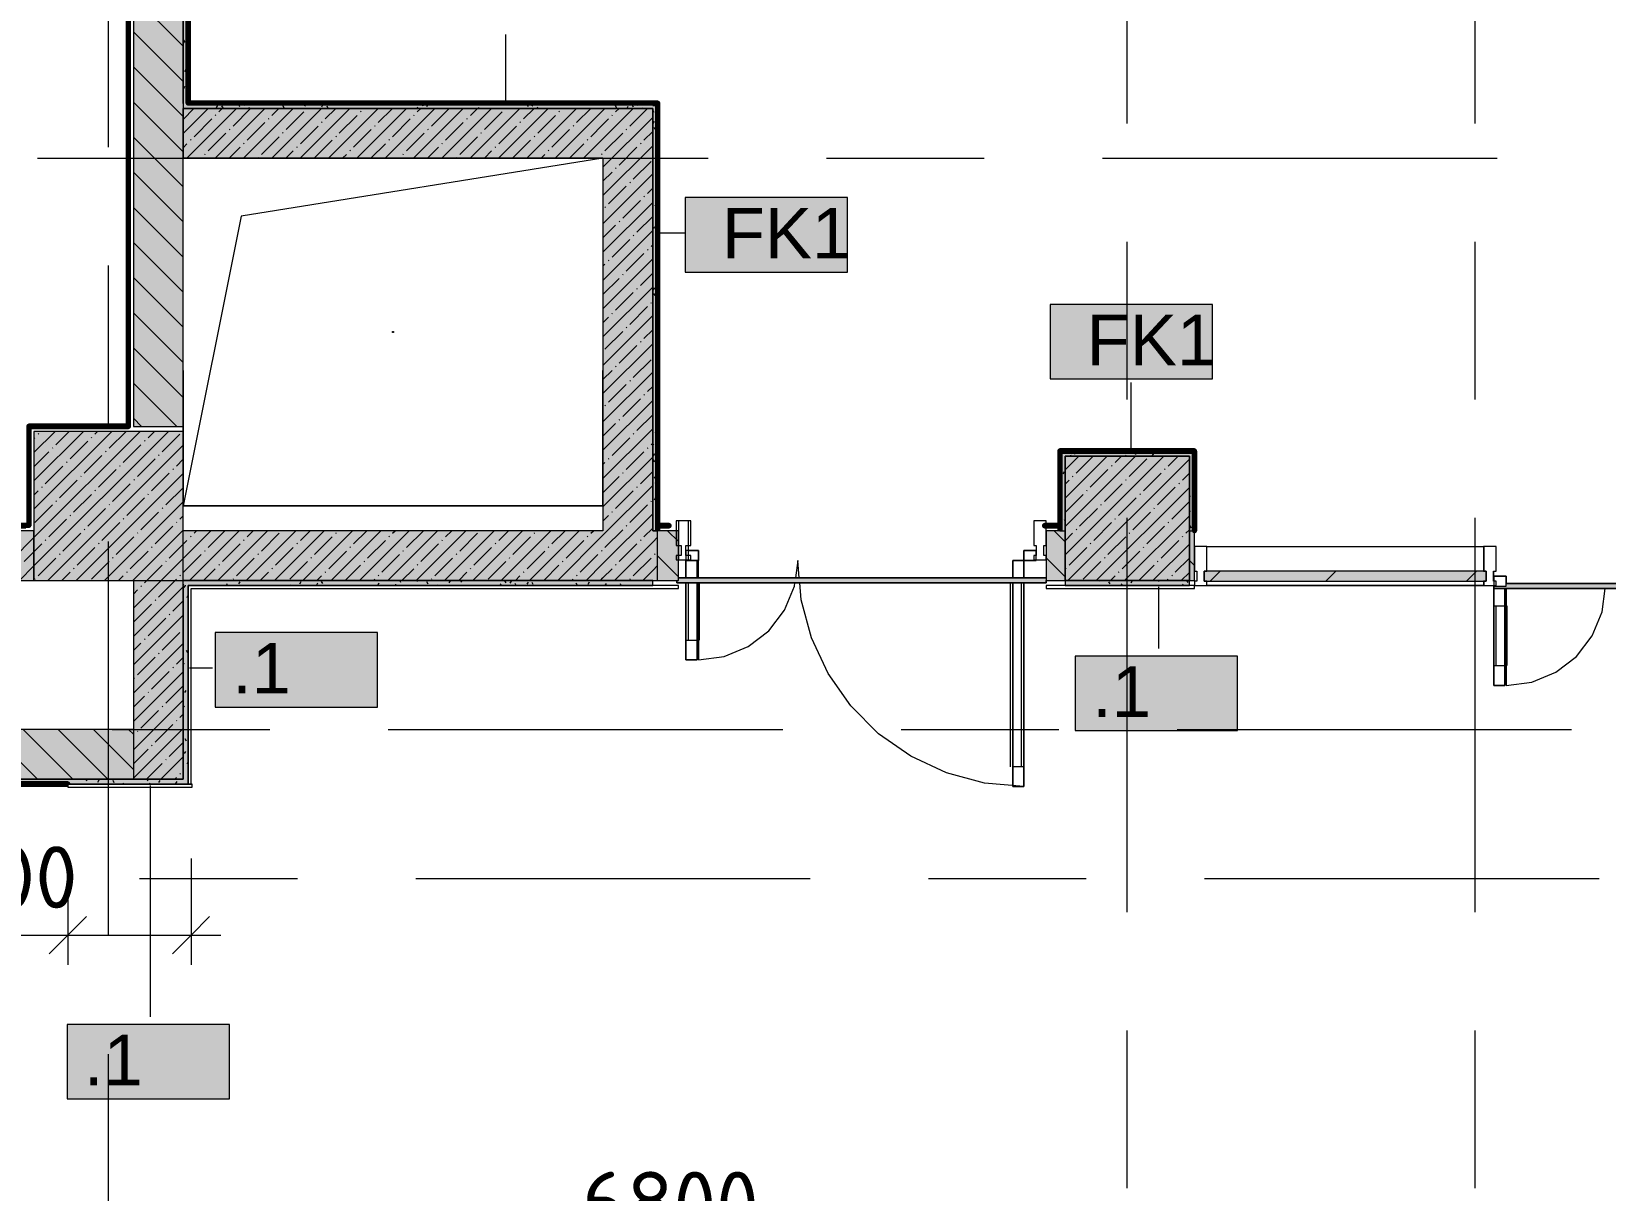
# Model space of a CAD drawing. Header units: millimetres. Extents: x -3817 to 677485, y -22715 to 103890.
# Drawn here: x 618335 to 624670, y 11121 to 15787 of the extents above; entities that cross this region are included whole.
import ezdxf

# ---------------------------------------------------------------- set-up
doc = ezdxf.new("R2010")
doc.units = ezdxf.units.MM
doc.layers.add('PDF _Геометрия', color=7, linetype='Continuous', true_color=0x1d1d1d)
doc.layers.add('PDF _Сплошная заливка', color=7, linetype='Continuous', true_color=0xffffff)
doc.layers.add('PDF _Текст', color=7, linetype='Continuous')
doc.styles.add('PDF GOST-Common', font='arial.ttf')
doc.styles.add('PDF ISOCPEUR', font='isocpeur.ttf')

msp = doc.modelspace()

# ---------------------------------------------------------------- hatches: boundary and pattern name
at = {"layer": 'PDF _Сплошная заливка', "transparency": 33554559}
h = msp.add_hatch(color=256, dxfattribs=at)
h.paths.add_polyline_path([(618945.5, 14196.9), (618945.5, 18576.9), (618745.5, 18576.9), (618745.5, 14196.9)], flags=0)
h.paths.add_polyline_path([(618888.3, 19176.9), (618945.5, 19176.9), (618945.5, 28376.9), (618745.5, 28376.9), (618745.5, 19176.9)], flags=0)
for points in [[(620835.5, 15476.9), (620835.5, 15496.9), (618945.5, 15496.9), (618945.5, 15476.9), (619629.3, 15476.9)], [(620635.5, 15276.9), (620635.5, 15476.9), (618945.5, 15476.9), (618945.5, 15276.9), (619629.3, 15276.9)], [(622995.5, 14076.9), (622995.5, 14096.9), (622475.5, 14096.9), (622475.5, 14076.9), (622542.8, 14076.9)], [(622542.8, 13576.9), (622995.5, 13576.9), (622995.5, 14076.9), (622495.5, 14076.9), (622495.5, 13576.9)], [(618745.5, 12776.9), (618945.5, 12776.9), (618945.5, 13576.9), (618745.5, 13576.9), (618745.5, 12976.9)], [(624189.5, 13573.9), (624189.5, 13613.9), (623055.5, 13613.9), (623055.5, 13573.9), (623999.5, 13573.9)], [(618745.5, 12776.9), (618745.5, 12976.9), (614945.5, 12976.9), (614945.5, 12776.9), (618172.6, 12776.9)], [(618945.5, 12756.9), (618945.5, 12776.9), (614125.5, 12776.9), (614125.5, 12756.9), (618172.6, 12756.9)]]:
    msp.add_hatch(color=256, dxfattribs=at).paths.add_polyline_path(points)
h = msp.add_hatch(color=256, dxfattribs=at)
h.paths.add_polyline_path([(616565.5, 13576.9), (618345.5, 13576.9), (618345.5, 13776.9), (612945.5, 13776.9), (612945.5, 13576.9), (615445.5, 13576.9)], flags=0)
h.paths.add_polyline_path([(612345.5, 13576.9), (612345.5, 13776.9), (606945.5, 13776.9), (606945.5, 13576.9), (611525.5, 13576.9)], flags=0)
h = msp.add_hatch(color=256, dxfattribs=at)
h.paths.add_polyline_path([(620855.5, 13576.9), (620855.5, 13776.9), (620835.5, 13776.9), (620835.5, 13576.9)], flags=0)
h.paths.add_polyline_path([(620635.5, 13576.9), (620635.5, 13776.9), (618945.5, 13776.9), (618945.5, 13576.9), (620357.7, 13576.9)], flags=0)
h = msp.add_hatch(color=256, dxfattribs=at)
h.paths.add_polyline_path([(622495.6, 13556.9), (622995.3, 13556.9), (622995.3, 13576.9), (622495.6, 13576.9)], flags=0)
h.paths.add_polyline_path([(620835.5, 13556.9), (620835.5, 13576.9), (618945.5, 13576.9), (618945.5, 13556.9), (620357.7, 13556.9)], flags=0)
at = {"layer": 'PDF _Сплошная заливка', "true_color": 0x494949, "transparency": 33554559}
for points in [[(622419.5, 13566.9), (622419.5, 13586.9), (620939.5, 13586.9), (620939.5, 13576.9), (620932.1, 13576.9), (620932.1, 13566.9), (621086, 13566.9)], [(625693.5, 13543.9), (625693.5, 13556.9), (625665.5, 13556.9), (625665.5, 13553.9), (625615.5, 13553.9), (625615.5, 13563.9), (624270.5, 13563.9), (624270.5, 13553.9), (624220.5, 13553.9), (624220.5, 13543.9), (625665.5, 13543.9)]]:
    msp.add_hatch(color=251, dxfattribs=at).paths.add_polyline_path(points)

# ---------------------------------------------------------------- linework, layer by layer
at = {"layer": 'PDF _Геометрия', "color": 9, "lineweight": 9, "true_color": 0xc0c0c0}
for points in [[(618965.5, 15497.9), (618965.5, 28756.9), (619295.5, 28756.9), (619295.5, 28776.9), (619295.5, 28976.9), (618945.5, 28976.9), (618945.5, 28776.9), (618945.5, 15496.9), (618945.5, 28376.9), (618745.5, 28376.9), (618745.5, 19176.9)], [(618745.5, 18576.9), (618745.5, 14196.9), (618945.5, 14196.9), (618945.5, 15476.9), (620835.5, 15476.9), (620635.5, 15476.9), (618945.5, 15476.9), (618945.5, 15276.9), (620635.5, 15276.9), (620635.5, 13776.9), (618945.5, 13776.9)], [(620855.5, 13797.9), (620855.5, 15496.9), (620835.5, 15496.9)], [(622474.5, 13776.9), (622419.5, 13776.9), (622419.5, 13576.9), (622495.5, 13576.9), (622495.5, 13776.9), (622495.5, 14076.9), (622995.5, 14076.9), (622995.5, 13776.9), (622995.5, 13576.9), (623015.5, 13576.9), (623015.5, 13776.9), (623015.5, 14096.9), (622995.5, 14096.9), (622475.5, 14096.9), (622475.5, 14076.9), (622475.5, 13797.9)], [(618745.5, 13576.9), (618745.5, 12976.9), (616645.5, 12976.9), (616645.5, 13576.9), (618345.5, 13576.9), (618345.5, 13776.9), (612945.5, 13776.9)], [(620835.5, 13576.9), (620939.5, 13576.9), (620939.5, 13776.9), (620856.5, 13776.9)], [(620855.5, 13776.9), (620855.5, 13796.9)], [(622475.5, 13796.9), (622475.5, 13776.9)], [(614125.5, 12776.9), (614125.5, 12756.9), (618945.5, 12756.9), (618965.5, 12756.9), (618965.5, 13544.9), (618965.5, 12757.2), (618977.5, 12757.2), (618977.5, 13544.9), (620939.5, 13544.9), (620939.5, 13556.9), (620835.5, 13556.9), (620835.5, 13576.9)], [(618945.5, 13576.9), (620635.5, 13576.9)], [(620635.5, 13576.9), (618945.5, 13576.9)], [(618481.5, 12756.4), (618481.5, 12744.9), (618981.5, 12744.9), (618981.5, 12756.9), (618481.5, 12756.9)]]:
    msp.add_lwpolyline(points, dxfattribs=at)
at = {"layer": 'PDF _Геометрия', "color": 231, "lineweight": 70, "true_color": 0xff80c0}
for points in [[(618965.5, 28776.9), (618965.5, 15497.9)], [(620856.5, 13776.9), (620856.5, 15497.9), (620855.5, 15497.9), (618966.5, 15497.9), (618966.5, 28755.9), (619295.5, 28755.9), (619295.5, 28756.9), (618966.5, 28756.9), (618966.5, 28776.9)], [(618325.5, 13796.9), (618325.5, 14196.9), (618725.5, 14196.9), (618725.5, 14197.9), (618725.5, 18555.9), (618724.5, 18555.9), (618724.5, 14197.9), (618324.5, 14197.9), (618324.5, 14196.9), (618324.5, 13797.9), (612965.5, 13797.9), (612965.5, 13796.9), (618312.4, 13796.9)], [(620835.5, 15496.9), (620855.5, 15496.9), (620855.5, 13776.9)], [(622475.5, 13776.9), (622475.5, 14096.9), (623015.5, 14096.9), (623015.5, 13776.9), (623016.5, 13776.9), (623016.5, 14096.9), (623016.5, 14097.9), (622475.5, 14097.9), (622474.5, 14097.9), (622474.5, 13776.9)], [(620855.5, 13796.9), (620902.5, 13796.9), (620902.5, 13797.9), (620855.5, 13797.9)], [(622475.5, 13797.9), (622412.5, 13797.9), (622412.5, 13796.9), (622475.5, 13796.9)], [(613973.3, 13035.9), (613995.5, 13035.9), (614124.5, 13035.9), (614124.5, 12757.4), (614124.5, 12756.4), (618481.5, 12756.4)], [(618481.5, 12756.9), (618481.5, 12757.4), (614125.5, 12757.4), (614125.5, 12776.9)]]:
    msp.add_lwpolyline(points, dxfattribs=at)
at = {"layer": 'PDF _Геометрия', "color": 253, "lineweight": 9, "true_color": 0xaaaaaa}
for points in [[(622745.5, 15416.5), (622745.5, 17004)], [(624145.5, 15416.5), (624145.5, 17004)], [(618645.5, 15321.4), (618645.5, 16908.9)], [(618360.2, 15276.9), (618995.2, 15276.9)], [(619471.4, 15276.9), (621058.9, 15276.9)], [(621535.2, 15276.9), (622170.2, 15276.9)], [(622646.4, 15276.9), (624233.9, 15276.9)], [(622745.5, 14305.3), (622745.5, 14940.3)], [(624145.5, 14305.3), (624145.5, 14940.3)], [(618645.5, 14210.2), (618645.5, 14845.2)], [(622745.5, 12241.5), (622745.5, 13829)], [(624145.5, 12241.5), (624145.5, 13829)], [(618645.5, 12146.4), (618645.5, 13733.9)], [(620979.5, 13696.9), (621019.5, 13696.9), (621019.5, 13656.9), (620969.5, 13656.9), (620969.5, 13659.9)], [(622379.5, 13659.9), (622379.5, 13656.9), (622329.5, 13656.9), (622329.5, 13696.9), (622379.5, 13696.9)], [(621019.5, 13586.9), (621019.5, 13656.9)], [(621425.6, 13586.9), (621419.5, 13656.9), (621410.2, 13586.9)], [(622284.5, 13586.9), (622284.5, 13656.9), (622284.5, 13586.9)], [(622329.5, 13586.9), (622329.5, 13656.9)], [(620979.5, 13336.9), (620979.5, 13566.9)], [(621019.5, 13566.9), (621019.5, 13256.9), (621123, 13270.5), (621219.5, 13310.4), (621302.3, 13374), (621365.9, 13456.9), (621405.8, 13553.3), (621407.6, 13566.9)], [(621023.5, 13336.9), (621023.5, 13566.9)], [(622329.5, 13566.9), (622329.5, 12746.9), (622171.4, 12760.7), (622018.2, 12801.7), (621874.5, 12868.8), (621744.5, 12959.8), (621632.4, 13071.9), (621541.4, 13201.9), (621474.3, 13345.6), (621433.3, 13498.8), (621427.3, 13566.9)], [(622275.5, 12826.9), (622275.5, 13566.9)], [(622319.5, 12826.9), (622319.5, 13566.9)], [(624220.5, 13593.9), (624270.5, 13593.9), (624270.5, 13563.9)], [(624220.5, 13553.9), (624220.5, 13556.9)], [(624270.5, 13543.9), (624270.5, 13153.9), (624374, 13167.5), (624470.5, 13207.4), (624553.3, 13271), (624616.9, 13353.9), (624656.8, 13450.3), (624669.1, 13543.9)], [(624220.5, 13473.9), (624265.5, 13473.9)], [(624230.5, 13233.9), (624230.5, 13473.9)], [(624274.5, 13233.9), (624274.5, 13473.9)], [(620969.5, 13336.9), (621014.5, 13336.9)], [(624220.5, 13233.9), (624265.5, 13233.9)], [(618660.2, 12976.9), (619295.2, 12976.9)], [(619771.4, 12976.9), (621358.9, 12976.9)], [(621835.2, 12976.9), (622470.2, 12976.9)], [(622946.4, 12976.9), (624533.9, 12976.9)], [(622329.5, 12826.9), (622284.5, 12826.9)], [(618770.4, 12376.9), (619405.4, 12376.9)], [(619881.7, 12376.9), (621469.2, 12376.9)], [(621945.4, 12376.9), (622580.4, 12376.9)], [(623056.7, 12376.9), (624644.2, 12376.9)], [(622745.5, 11130.3), (622745.5, 11765.3)], [(624145.5, 11130.3), (624145.5, 11765.3)], [(618645.5, 11035.2), (618645.5, 11670.2)]]:
    msp.add_lwpolyline(points, dxfattribs=at)
at = {"layer": 'PDF _Геометрия', "lineweight": 9}
for points in [[(618945.5, 15727), (618745.5, 15927)], [(618945.5, 15585.6), (618745.5, 15785.6)], [(618945.5, 15444.2), (618745.5, 15644.2)], [(618945.5, 15302.8), (618745.5, 15502.8)], [(618945.5, 15375.9), (619046.5, 15476.9)], [(618945.5, 15432.9), (618989.4, 15476.9)], [(618960.5, 15276.9), (619160.5, 15476.9)], [(619074.6, 15276.9), (619274.6, 15476.9)], [(619089.6, 15463), (619103.5, 15476.9)], [(619146.6, 15405.9), (619217.5, 15476.9)], [(619188.6, 15276.9), (619388.6, 15476.9)], [(619302.7, 15276.9), (619502.7, 15476.9)], [(619303.4, 15448.7), (619331.6, 15476.9)], [(619360.5, 15391.7), (619431.8, 15463)], [(619416.7, 15276.9), (619616.7, 15476.9)], [(619517.3, 15434.5), (619559.7, 15476.9)], [(619530.8, 15276.9), (619730.8, 15476.9)], [(619644.8, 15276.9), (619844.8, 15476.9)], [(619659.9, 15463), (619662.2, 15465.3)], [(619731.1, 15420.2), (619787.8, 15476.9)], [(619758.9, 15276.9), (619958.9, 15476.9)], [(619872.9, 15276.9), (620072.9, 15476.9)], [(619887.9, 15463), (619901.8, 15476.9)], [(619945, 15405.9), (620015.9, 15476.9)], [(619987, 15276.9), (620187, 15476.9)], [(620101, 15276.9), (620301, 15476.9)], [(620101.8, 15448.7), (620129.9, 15476.9)], [(620158.8, 15391.7), (620230.1, 15463)], [(620215.1, 15276.9), (620415.1, 15476.9)], [(620315.6, 15434.5), (620358, 15476.9)], [(620329.1, 15276.9), (620529.1, 15476.9)], [(620443.2, 15276.9), (620635.5, 15469.2), (620643.2, 15476.9)], [(620458.2, 15463), (620460.6, 15465.3)], [(620529.5, 15420.2), (620586.1, 15476.9)], [(620557.2, 15276.9), (620635.5, 15355.1), (620757.2, 15476.9)], [(620686.3, 15463), (620700.2, 15476.9)], [(620743.3, 15405.9), (620814.2, 15476.9)], [(618989.8, 15363.2), (619061.1, 15434.5)], [(619075.3, 15448.7), (619077.7, 15451.1)], [(619132.4, 15391.7), (619134.7, 15394.1)], [(619203.7, 15348.9), (619274.9, 15420.2)], [(619289.2, 15434.5), (619291.6, 15436.8)], [(619417.5, 15334.7), (619488.8, 15405.9)], [(619503, 15420.2), (619505.4, 15422.6)], [(619574.3, 15377.4), (619645.6, 15448.7)], [(619716.9, 15405.9), (619719.2, 15408.3)], [(619788.2, 15363.2), (619859.4, 15434.5)], [(619873.7, 15448.7), (619876.1, 15451.1)], [(619930.7, 15391.7), (619933.1, 15394.1)], [(620002, 15348.9), (620073.3, 15420.2)], [(620087.5, 15434.5), (620089.9, 15436.8)], [(620215.8, 15334.7), (620287.1, 15405.9)], [(620301.4, 15420.2), (620303.7, 15422.6)], [(620372.7, 15377.4), (620443.9, 15448.7)], [(620515.2, 15405.9), (620517.6, 15408.3)], [(620586.5, 15363.2), (620635.5, 15412.1), (620657.8, 15434.5)], [(620635.5, 15241.1), (620835.5, 15441.1)], [(620672, 15448.7), (620674.4, 15451.1)], [(620729.1, 15391.7), (620731.4, 15394.1)], [(618945.5, 15161.3), (618745.5, 15361.3)], [(618945.5, 15318.8), (618961.3, 15334.7)], [(618975.6, 15348.9), (618977.9, 15351.3)], [(619046.8, 15306.2), (619118.1, 15377.4)], [(619189.4, 15334.7), (619191.8, 15337)], [(619260.7, 15291.9), (619332, 15363.2)], [(619346.2, 15377.4), (619348.6, 15379.8)], [(619474.5, 15277.6), (619545.8, 15348.9)], [(619560.1, 15363.2), (619562.4, 15365.6)], [(619631.3, 15320.4), (619702.6, 15391.7)], [(619701.8, 15276.9), (619759.6, 15334.7)], [(619773.9, 15348.9), (619776.3, 15351.3)], [(619845.2, 15306.2), (619916.5, 15377.4)], [(619987.7, 15334.7), (619990.1, 15337)], [(620059, 15291.9), (620130.3, 15363.2)], [(620144.6, 15377.4), (620146.9, 15379.8)], [(620272.9, 15277.6), (620344.1, 15348.9)], [(620358.4, 15363.2), (620360.8, 15365.6)], [(620429.7, 15320.4), (620501, 15391.7)], [(620500.2, 15276.9), (620558, 15334.7)], [(620572.2, 15348.9), (620574.6, 15351.3)], [(620643.5, 15306.2), (620714.8, 15377.4)], [(620786.1, 15334.7), (620788.5, 15337)], [(620800.3, 15348.9), (620835.5, 15384)], [(619017.5, 15276.9), (619018.3, 15277.6)], [(619032.6, 15291.9), (619035, 15294.3)], [(619131.6, 15276.9), (619175.1, 15320.4)], [(619246.4, 15277.6), (619248.8, 15280)], [(619359.7, 15276.9), (619389, 15306.2)], [(619403.2, 15320.4), (619405.6, 15322.8)], [(619587.8, 15276.9), (619602.8, 15291.9)], [(619617.1, 15306.2), (619619.5, 15308.5)], [(619815.9, 15276.9), (619816.7, 15277.6)], [(619830.9, 15291.9), (619833.3, 15294.3)], [(619929.9, 15276.9), (619973.5, 15320.4)], [(620044.8, 15277.6), (620047.1, 15280)], [(620158, 15276.9), (620187.3, 15306.2)], [(620201.6, 15320.4), (620204, 15322.8)], [(620386.1, 15276.9), (620401.2, 15291.9)], [(620415.4, 15306.2), (620417.8, 15308.5)], [(620614.2, 15276.9), (620615, 15277.6)], [(620629.3, 15291.9), (620631.6, 15294.3)], [(620635.5, 15127), (620835.5, 15327)], [(620700.6, 15249.1), (620771.8, 15320.4)], [(618945.5, 15019.9), (618745.5, 15219.9)], [(620635.5, 15184), (620672, 15220.6)], [(620635.5, 15013), (620835.5, 15213)], [(620686.3, 15234.9), (620688.7, 15237.2)], [(620757.6, 15192.1), (620828.9, 15263.4)], [(620657.8, 15092.3), (620729.1, 15163.6)], [(620743.3, 15177.9), (620745.7, 15180.2)], [(620814.6, 15135.1), (620835.5, 15155.9)], [(618945.5, 14878.5), (618745.5, 15078.5)], [(620635.5, 14898.9), (620835.5, 15098.9)], [(620643.5, 15078.1), (620645.9, 15080.4)], [(620714.8, 15035.3), (620786.1, 15106.6)], [(620800.3, 15120.8), (620802.7, 15123.2)], [(620700.6, 15021), (620702.9, 15023.4)], [(620771.8, 14978.3), (620835.5, 15041.9)], [(620635.5, 14955.9), (620686.3, 15006.8)], [(620635.5, 14784.9), (620835.5, 14984.9)], [(620757.6, 14964), (620759.9, 14966.4)], [(618945.5, 14737.1), (618745.5, 14937.1)], [(620672, 14878.5), (620743.3, 14949.8)], [(620729.1, 14821.4), (620800.3, 14892.7)], [(620814.6, 14907), (620817, 14909.4)], [(620828.9, 14921.2), (620835.5, 14927.8)], [(620635.5, 14670.8), (620835.5, 14870.8)], [(620635.5, 14841.9), (620643.5, 14850)], [(620657.8, 14864.2), (620660.2, 14866.6)], [(618945.5, 14595.7), (618745.5, 14795.7)], [(620635.5, 14727.8), (620700.6, 14792.9)], [(620714.8, 14807.2), (620717.2, 14809.6)], [(620786.1, 14764.4), (620835.5, 14813.8)], [(620635.5, 14556.8), (620835.5, 14756.8)], [(620686.3, 14664.6), (620757.6, 14735.9)], [(620771.8, 14750.2), (620774.2, 14752.5)], [(618945.5, 14454.2), (618745.5, 14654.2)], [(620635.5, 14442.7), (620835.5, 14642.7)], [(620635.5, 14613.8), (620657.8, 14636.1)], [(620672, 14650.4), (620674.4, 14652.7)], [(620743.3, 14607.6), (620814.6, 14678.9)], [(620828.9, 14693.1), (620831.2, 14695.5)], [(620643.5, 14507.8), (620714.8, 14579.1)], [(620729.1, 14593.3), (620731.4, 14595.7)], [(620800.3, 14550.6), (620835.5, 14585.7)], [(618945.5, 14312.8), (618745.5, 14512.8)], [(620635.5, 14328.7), (620835.5, 14528.7)], [(620700.6, 14450.8), (620771.8, 14522.1)], [(620786.1, 14536.3), (620788.5, 14538.7)], [(620757.6, 14393.8), (620828.9, 14465)], [(620635.5, 14385.7), (620672, 14422.3)], [(620635.5, 14214.6), (620835.5, 14414.6)], [(620686.3, 14436.5), (620688.7, 14438.9)], [(620743.3, 14379.5), (620745.7, 14381.9)], [(618920, 14196.9), (618745.5, 14371.4)], [(620657.8, 14294), (620729.1, 14365.3)], [(620800.3, 14322.5), (620802.7, 14324.9)], [(620814.6, 14336.7), (620835.5, 14357.6)], [(620635.5, 14100.6), (620835.5, 14300.6)], [(620643.5, 14279.7), (620645.9, 14282.1)], [(620714.8, 14236.9), (620786.1, 14308.2)], [(618778.6, 14196.9), (618745.5, 14230)], [(620635.5, 14157.6), (620686.3, 14208.4)], [(620700.6, 14222.7), (620702.9, 14225.1)], [(620771.8, 14179.9), (620835.5, 14243.6)], [(618172.9, 13576.9), (618345.5, 13749.4), (618772.9, 14176.9)], [(618287, 13576.9), (618345.5, 13635.4), (618887, 14176.9)], [(618345.5, 14091.6), (618430.8, 14176.9)], [(618345.5, 13977.5), (618544.8, 14176.9)], [(618345.5, 13863.5), (618658.9, 14176.9)], [(618345.5, 14148.6), (618348.3, 14151.4)], [(618362.5, 14165.7), (618364.9, 14168)], [(618433.8, 14122.9), (618487.8, 14176.9)], [(618490.8, 14065.9), (618562.1, 14137.2)], [(618576.4, 14151.4), (618578.8, 14153.8)], [(618590.6, 14165.7), (618601.8, 14176.9)], [(618647.7, 14108.6), (618715.9, 14176.9)], [(618790.2, 14137.2), (618792.6, 14139.5)], [(618804.5, 14151.4), (618829.9, 14176.9)], [(618861.5, 14094.4), (618932.8, 14165.7)], [(620635.5, 13986.5), (620835.5, 14186.5)], [(620672, 14080.1), (620743.3, 14151.4)], [(620757.6, 14165.7), (620759.9, 14168)], [(620828.9, 14122.9), (620835.5, 14129.5)], [(618345.5, 14034.5), (618405.3, 14094.4)], [(618401, 13576.9), (618945.5, 14121.3)], [(618419.6, 14108.6), (618421.9, 14111)], [(618547.9, 14008.8), (618619.2, 14080.1)], [(618633.4, 14094.4), (618635.8, 14096.8)], [(618704.7, 14051.6), (618776, 14122.9)], [(618761.7, 13994.6), (618833, 14065.9)], [(618847.2, 14080.1), (618849.6, 14082.5)], [(618918.5, 14037.4), (618945.5, 14064.3)], [(620635.5, 13872.5), (620835.5, 14072.5)], [(620657.8, 14065.9), (620660.2, 14068.2)], [(620729.1, 14023.1), (620800.3, 14094.4)], [(620814.6, 14108.6), (620817, 14111)], [(622495.5, 14021.7), (622550.6, 14076.9)], [(622495.5, 13907.7), (622664.6, 14076.9)], [(622495.5, 13793.6), (622778.7, 14076.9)], [(622495.5, 13679.6), (622892.7, 14076.9)], [(622506.8, 13576.9), (622995.5, 14065.5)], [(622539.6, 14008.8), (622607.6, 14076.9)], [(622696.4, 14051.6), (622721.7, 14076.9)], [(622753.4, 13994.6), (622824.7, 14065.9)], [(622910.3, 14037.4), (622949.8, 14076.9)], [(618391.1, 13966.1), (618462.3, 14037.4)], [(618476.6, 14051.6), (618479, 14054)], [(618515.1, 13576.9), (618945.5, 14007.3)], [(618604.9, 13951.8), (618676.2, 14023.1)], [(618690.4, 14037.4), (618692.8, 14039.7)], [(618818.7, 13937.6), (618890, 14008.8)], [(618904.3, 14023.1), (618906.6, 14025.5)], [(620635.5, 14043.6), (620643.5, 14051.6)], [(620714.8, 14008.8), (620717.2, 14011.2)], [(620786.1, 13966.1), (620835.5, 14015.5)], [(622596.6, 13951.8), (622667.9, 14023.1)], [(622682.2, 14037.4), (622684.5, 14039.7)], [(622810.5, 13937.6), (622881.7, 14008.8)], [(622896, 14023.1), (622898.4, 14025.5)], [(622967.3, 13980.3), (622995.5, 14008.5)], [(618345.5, 13920.5), (618362.5, 13937.6)], [(618376.8, 13951.8), (618379.2, 13954.2)], [(618448.1, 13909.1), (618519.4, 13980.3)], [(618533.6, 13994.6), (618536, 13997)], [(618590.6, 13937.6), (618593, 13939.9)], [(618661.9, 13894.8), (618733.2, 13966.1)], [(618747.5, 13980.3), (618749.8, 13982.7)], [(618875.8, 13880.5), (618945.5, 13950.2)], [(620453.9, 13576.9), (620635.5, 13758.4), (620835.5, 13958.4)], [(620635.5, 13929.5), (620700.6, 13994.6)], [(620686.3, 13866.3), (620757.6, 13937.6)], [(620771.8, 13951.8), (620774.2, 13954.2)], [(622495.5, 13964.7), (622511.1, 13980.3)], [(622525.3, 13994.6), (622527.7, 13997)], [(622582.4, 13937.6), (622584.7, 13939.9)], [(622620.8, 13576.9), (622995.5, 13951.5)], [(622653.6, 13894.8), (622724.9, 13966.1)], [(622739.2, 13980.3), (622741.6, 13982.7)], [(622867.5, 13880.5), (622938.8, 13951.8)], [(622953, 13966.1), (622955.4, 13968.4)], [(618348.3, 13809.3), (618419.6, 13880.5)], [(618433.8, 13894.8), (618436.2, 13897.2)], [(618505.1, 13852), (618576.4, 13923.3)], [(618629.1, 13576.9), (618945.5, 13893.2)], [(618647.7, 13880.5), (618650, 13882.9)], [(618718.9, 13837.8), (618790.2, 13909.1)], [(618804.5, 13923.3), (618806.9, 13925.7)], [(620743.3, 13809.3), (620814.6, 13880.5)], [(620828.9, 13894.8), (620831.2, 13897.2)], [(622496.8, 13852), (622568.1, 13923.3)], [(622639.4, 13880.5), (622641.8, 13882.9)], [(622710.7, 13837.8), (622781.9, 13909.1)], [(622796.2, 13923.3), (622798.6, 13925.7)], [(622924.5, 13823.5), (622995.5, 13894.5)], [(618405.3, 13752.2), (618476.6, 13823.5)], [(618490.8, 13837.8), (618493.2, 13840.1)], [(618562.1, 13795), (618633.4, 13866.3)], [(618704.7, 13823.5), (618707.1, 13825.9)], [(618776, 13780.7), (618847.2, 13852)], [(618861.5, 13866.3), (618863.9, 13868.7)], [(618918.5, 13809.3), (618920.9, 13811.6)], [(618932.8, 13823.5), (618945.5, 13836.2)], [(620567.9, 13576.9), (620635.5, 13644.4), (620835.5, 13844.4)], [(620635.5, 13815.5), (620657.8, 13837.8)], [(620672, 13852), (620674.4, 13854.4)], [(622553.9, 13795), (622625.1, 13866.3)], [(622696.4, 13823.5), (622698.8, 13825.9)], [(622734.9, 13576.9), (622995.5, 13837.4)], [(622767.7, 13780.7), (622839, 13852)], [(622853.2, 13866.3), (622855.6, 13868.7)], [(622910.3, 13809.3), (622912.6, 13811.6)], [(618462.3, 13695.2), (618533.6, 13766.5)], [(618547.9, 13780.7), (618550.2, 13783.1)], [(618619.2, 13738), (618690.4, 13809.3)], [(618676.2, 13681), (618747.5, 13752.2)], [(618743.2, 13576.9), (618945.5, 13779.2)], [(618745.5, 13465.1), (618857.2, 13576.9), (618945.5, 13665.1), (619057.2, 13776.9)], [(618761.7, 13766.5), (618764.1, 13768.9)], [(618833, 13723.7), (618904.3, 13795)], [(618971.3, 13576.9), (619171.3, 13776.9)], [(618975.6, 13752.2), (618977.9, 13754.6)], [(618989.8, 13766.5), (619000.2, 13776.9)], [(619046.8, 13709.5), (619114.2, 13776.9)], [(619085.3, 13576.9), (619285.3, 13776.9)], [(619199.3, 13576.9), (619399.3, 13776.9)], [(619203.7, 13752.2), (619228.3, 13776.9)], [(619260.7, 13695.2), (619332, 13766.5)], [(619313.4, 13576.9), (619513.4, 13776.9)], [(619417.5, 13738), (619456.4, 13776.9)], [(619427.4, 13576.9), (619627.4, 13776.9)], [(619474.5, 13681), (619545.8, 13752.2)], [(619541.5, 13576.9), (619741.5, 13776.9)], [(619560.1, 13766.5), (619562.4, 13768.9)], [(619631.3, 13723.7), (619684.5, 13776.9)], [(619655.5, 13576.9), (619855.5, 13776.9)], [(619769.6, 13576.9), (619969.6, 13776.9)], [(619773.9, 13752.2), (619776.3, 13754.6)], [(619788.2, 13766.5), (619798.5, 13776.9)], [(619845.2, 13709.5), (619912.6, 13776.9)], [(619883.6, 13576.9), (620083.6, 13776.9)], [(619997.7, 13576.9), (620197.7, 13776.9)], [(620002, 13752.2), (620026.6, 13776.9)], [(620059, 13695.2), (620130.3, 13766.5)], [(620111.7, 13576.9), (620311.7, 13776.9)], [(620215.8, 13738), (620254.7, 13776.9)], [(620225.8, 13576.9), (620425.8, 13776.9)], [(620272.9, 13681), (620344.1, 13752.2)], [(620339.8, 13576.9), (620539.8, 13776.9)], [(620358.4, 13766.5), (620360.8, 13768.9)], [(620429.7, 13723.7), (620482.8, 13776.9)], [(620572.2, 13752.2), (620574.6, 13754.6)], [(620586.5, 13766.5), (620596.9, 13776.9)], [(620643.5, 13709.5), (620714.8, 13780.7)], [(620682, 13576.9), (620835.5, 13730.3), (620855.5, 13750.3)], [(620729.1, 13795), (620731.4, 13797.4)], [(620800.3, 13752.2), (620835.5, 13787.4)], [(620939.5, 13733), (620895.6, 13776.9)], [(622495.5, 13732.7), (622451.3, 13776.9)], [(622495.5, 13736.6), (622525.3, 13766.5)], [(622539.6, 13780.7), (622542, 13783.1)], [(622610.9, 13738), (622682.2, 13809.3)], [(622667.9, 13681), (622739.2, 13752.2)], [(622753.4, 13766.5), (622755.8, 13768.9)], [(622824.7, 13723.7), (622896, 13795)], [(622967.3, 13752.2), (622969.6, 13754.6)], [(622981.5, 13766.5), (622995.5, 13780.4)], [(618305.5, 13652.4), (618345.5, 13692.4), (618376.8, 13723.7)], [(618391.1, 13738), (618393.4, 13740.4)], [(618448.1, 13681), (618450.4, 13683.3)], [(618519.4, 13638.2), (618590.6, 13709.5)], [(618604.9, 13723.7), (618607.3, 13726.1)], [(618733.2, 13623.9), (618804.5, 13695.2)], [(618818.7, 13709.5), (618821.1, 13711.8)], [(618890, 13666.7), (618945.5, 13722.1), (618961.3, 13738)], [(619032.6, 13695.2), (619035, 13697.6)], [(619103.9, 13652.4), (619175.1, 13723.7)], [(619189.4, 13738), (619191.8, 13740.4)], [(619246.4, 13681), (619248.8, 13683.3)], [(619317.7, 13638.2), (619389, 13709.5)], [(619403.2, 13723.7), (619405.6, 13726.1)], [(619531.5, 13623.9), (619602.8, 13695.2)], [(619617.1, 13709.5), (619619.5, 13711.8)], [(619688.4, 13666.7), (619759.6, 13738)], [(619830.9, 13695.2), (619833.3, 13697.6)], [(619902.2, 13652.4), (619973.5, 13723.7)], [(619987.7, 13738), (619990.1, 13740.4)], [(620044.8, 13681), (620047.1, 13683.3)], [(620116, 13638.2), (620187.3, 13709.5)], [(620201.6, 13723.7), (620204, 13726.1)], [(620329.9, 13623.9), (620401.2, 13695.2)], [(620415.4, 13709.5), (620417.8, 13711.8)], [(620486.7, 13666.7), (620558, 13738)], [(620629.3, 13695.2), (620631.6, 13697.6)], [(620700.6, 13652.4), (620771.8, 13723.7)], [(620786.1, 13738), (620788.5, 13740.4)], [(620843.1, 13681), (620845.5, 13683.3)], [(622511.1, 13638.2), (622582.4, 13709.5)], [(622596.6, 13723.7), (622599, 13726.1)], [(622724.9, 13623.9), (622796.2, 13695.2)], [(622810.5, 13709.5), (622812.8, 13711.8)], [(622848.9, 13576.9), (622995.5, 13723.4)], [(622881.7, 13666.7), (622953, 13738)], [(618362.5, 13595.4), (618433.8, 13666.7)], [(618505.1, 13623.9), (618507.5, 13626.3)], [(618576.4, 13581.2), (618647.7, 13652.4)], [(618661.9, 13666.7), (618664.3, 13669.1)], [(618790.2, 13566.9), (618800.2, 13576.9), (618861.5, 13638.2)], [(618875.8, 13652.4), (618878.1, 13654.8)], [(618947, 13609.7), (619018.3, 13681)], [(619028.3, 13576.9), (619075.3, 13623.9)], [(619089.6, 13638.2), (619092, 13640.6)], [(619160.9, 13595.4), (619232.2, 13666.7)], [(619303.4, 13623.9), (619305.8, 13626.3)], [(619374.7, 13581.2), (619446, 13652.4)], [(619460.3, 13666.7), (619462.6, 13669.1)], [(619598.5, 13576.9), (619659.9, 13638.2)], [(619674.1, 13652.4), (619676.5, 13654.8)], [(619745.4, 13609.7), (619816.7, 13681)], [(619826.6, 13576.9), (619873.7, 13623.9)], [(619887.9, 13638.2), (619890.3, 13640.6)], [(619959.2, 13595.4), (620030.5, 13666.7)], [(620101.8, 13623.9), (620104.2, 13626.3)], [(620173.1, 13581.2), (620244.4, 13652.4)], [(620258.6, 13666.7), (620261, 13669.1)], [(620396.9, 13576.9), (620458.2, 13638.2)], [(620472.5, 13652.4), (620474.8, 13654.8)], [(620543.7, 13609.7), (620615, 13681)], [(620625, 13576.9), (620635.5, 13587.4), (620672, 13623.9)], [(620686.3, 13638.2), (620688.7, 13640.6)], [(620757.6, 13595.4), (620828.9, 13666.7)], [(620796, 13576.9), (620835.5, 13616.3), (620855.5, 13636.3)], [(620939.5, 13591.6), (620855.5, 13675.6)], [(622495.5, 13591.2), (622419.5, 13667.2)], [(622496.8, 13623.9), (622499.2, 13626.3)], [(622568.1, 13581.2), (622639.4, 13652.4)], [(622653.6, 13666.7), (622656, 13669.1)], [(622791.9, 13576.9), (622853.2, 13638.2)], [(622867.5, 13652.4), (622869.9, 13654.8)], [(622938.8, 13609.7), (622995.5, 13666.4)], [(623015.5, 13636.9), (622995.5, 13656.9)], [(618348.3, 13581.2), (618350.7, 13583.5)], [(618458, 13576.9), (618490.8, 13609.7)], [(618686.1, 13576.9), (618704.7, 13595.4)], [(618718.9, 13609.7), (618721.3, 13612)], [(618847.2, 13509.9), (618914.2, 13576.9), (618918.5, 13581.2)], [(618932.8, 13595.4), (618935.2, 13597.8)], [(619146.6, 13581.2), (619149, 13583.5)], [(619256.4, 13576.9), (619289.2, 13609.7)], [(619484.5, 13576.9), (619503, 13595.4)], [(619517.3, 13609.7), (619519.7, 13612)], [(619712.6, 13576.9), (619716.9, 13581.2)], [(619731.1, 13595.4), (619733.5, 13597.8)], [(619945, 13581.2), (619947.3, 13583.5)], [(620054.7, 13576.9), (620087.5, 13609.7)], [(620282.8, 13576.9), (620301.4, 13595.4)], [(620315.6, 13609.7), (620318, 13612)], [(620510.9, 13576.9), (620515.2, 13581.2)], [(620529.5, 13595.4), (620531.8, 13597.8)], [(620743.3, 13581.2), (620745.7, 13583.5)], [(620853.1, 13576.9), (620855.5, 13579.3)], [(622677.9, 13576.9), (622696.4, 13595.4)], [(622710.7, 13609.7), (622713, 13612)], [(622905.9, 13576.9), (622910.3, 13581.2)], [(622924.5, 13595.4), (622926.9, 13597.8)], [(622963, 13576.9), (622995.5, 13609.3)], [(618745.5, 13351.1), (618945.5, 13551.1)], [(618745.5, 13522.1), (618761.7, 13538.4)], [(618776, 13552.6), (618778.3, 13555)], [(618833, 13495.6), (618835.4, 13498)], [(618904.3, 13452.9), (618945.5, 13494)], [(618745.5, 13237), (618945.5, 13437)], [(618747.5, 13410.1), (618818.7, 13481.4)], [(618890, 13438.6), (618892.4, 13441)], [(618804.5, 13353.1), (618875.8, 13424.3)], [(618861.5, 13296), (618932.8, 13367.3)], [(618745.5, 13294), (618776, 13324.6)], [(618745.5, 13123), (618945.5, 13323)], [(618790.2, 13338.8), (618792.6, 13341.2)], [(618761.7, 13196.2), (618833, 13267.5)], [(618847.2, 13281.8), (618849.6, 13284.2)], [(618918.5, 13239), (618945.5, 13265.9)], [(618745.5, 13008.9), (618945.5, 13208.9)], [(618747.5, 13182), (618749.8, 13184.4)], [(618818.7, 13139.2), (618890, 13210.5)], [(618904.3, 13224.8), (618906.6, 13227.1)], [(618804.5, 13125), (618806.9, 13127.3)], [(618875.8, 13082.2), (618945.5, 13151.9)], [(618745.5, 13065.9), (618790.2, 13110.7)], [(618745.5, 12894.9), (618945.5, 13094.9)], [(618776, 12982.4), (618847.2, 13053.7)], [(618861.5, 13067.9), (618863.9, 13070.3)], [(618833, 12925.4), (618904.3, 12996.7)], [(618918.5, 13010.9), (618920.9, 13013.3)], [(618932.8, 13025.2), (618945.5, 13037.8)], [(618360.1, 12776.9), (618160.1, 12976.9)], [(618501.5, 12776.9), (618301.5, 12976.9)], [(618642.9, 12776.9), (618442.9, 12976.9)], [(618745.5, 12815.8), (618584.4, 12976.9)], [(618745.5, 12957.2), (618725.8, 12976.9)], [(618745.5, 12780.8), (618945.5, 12980.8)], [(618745.5, 12951.9), (618747.5, 12953.9)], [(618761.7, 12968.1), (618764.1, 12970.5)], [(618890, 12868.4), (618945.5, 12923.8)], [(618745.5, 12837.8), (618804.5, 12896.9)], [(618818.7, 12911.1), (618821.1, 12913.5)], [(618855.5, 12776.9), (618945.5, 12866.8)], [(618798.5, 12776.9), (618861.5, 12839.8)], [(618875.8, 12854.1), (618878.1, 12856.5)], [(618932.8, 12797.1), (618935.2, 12799.4)], [(618912.6, 12776.9), (618918.5, 12782.8)]]:
    msp.add_lwpolyline(points, dxfattribs=at)
at = {"layer": 'PDF _Геометрия', "color": 7, "lineweight": 9}
for points in [[(620244.5, 15497.4), (620244.5, 15774.1)], [(618945.5, 15496.9), (618945.5, 15476.9)], [(620835.5, 15496.9), (618965.5, 15496.9)], [(620855.5, 13576.9), (620855.5, 13776.9), (620835.5, 13776.9), (620835.5, 15476.9), (620835.5, 13776.9), (620855.5, 13776.9)], [(620635.5, 15276.9), (618945.5, 15276.9), (620635.5, 15276.9), (619178.8, 15043.5), (618945.5, 13876.9), (620635.5, 13876.9)], [(620856, 14976.3), (620966.9, 14976.3)], [(622761.7, 14097.4), (622761.7, 14374.1)], [(618945.5, 14176.9), (618945.5, 14196.9)], [(622475.5, 13776.9), (622495.5, 13776.9)], [(622995.5, 13776.9), (623015.5, 13776.9)], [(623065.5, 13713.9), (624179.5, 13713.9)], [(618945.5, 13556.9), (618945.5, 12976.9), (618945.5, 13556.9), (618945.5, 13576.9)], [(620635.5, 13576.9), (620835.5, 13576.9)], [(620835.5, 13576.9), (620635.5, 13576.9)], [(620932.1, 13566.9), (620932.1, 13576.9), (620932.1, 13566.9)], [(622419.5, 13586.9), (620939.5, 13586.9), (622419.5, 13586.9), (622419.5, 13566.9), (622419.5, 13576.9)], [(623065.5, 13556.9), (624179.5, 13556.9)], [(623079.4, 13573.9), (623119.4, 13613.9)], [(623545.1, 13573.9), (623585.1, 13613.9)], [(624110.8, 13573.9), (624150.8, 13613.9)], [(622870.7, 13550.9), (622870.7, 13302.5)], [(618971.5, 13224.8), (619064.1, 13224.8)], [(618745.5, 12976.9), (618745.5, 12776.9)], [(618481.5, 12756.9), (618481.5, 12756.4)], [(618813.1, 12750.9), (618813.1, 11819.3)], [(618481.5, 12444.9), (618481.5, 12149), (618481.5, 12029)], [(618977.5, 12457.2), (618977.5, 12149), (618977.5, 12029)], [(617996.7, 12149), (618570.8, 12149), (618729.5, 12149)], [(618361.5, 12149), (619097.5, 12149)]]:
    msp.add_lwpolyline(points, dxfattribs=at)
at = {"layer": 'PDF _Геометрия', "color": 253, "lineweight": 9, "true_color": 0x9b9b9b}
for points in [[(618948.7, 15742.6), (618945.5, 15736.9)], [(618945.5, 15714.8), (618946.7, 15714.8)], [(618954.1, 15742.7), (618949.1, 15751.4)], [(618945.5, 15623.3), (618946.7, 15623.3)], [(618955.8, 15633), (618950.8, 15624.2)], [(618951.7, 15564.9), (618946.7, 15556.2)], [(618962.9, 15523.3), (618957.9, 15514.6)], [(618945.5, 15501.4), (618946.7, 15501.4)], [(619042.1, 15477.6), (619041.7, 15476.9)], [(619064.9, 15489.9), (619060.8, 15496.9)], [(619083.7, 15488.7), (619078.7, 15480)], [(619106.5, 15478.7), (619101.5, 15487.4)], [(619123.6, 15496.9), (619120.3, 15491.2)], [(619174.5, 15482.8), (619169.5, 15491.5)], [(619193.4, 15495.8), (619188.4, 15487.1)], [(619213.2, 15476.9), (619211.1, 15480.4)], [(619352.2, 15479.8), (619347.2, 15488.5)], [(619439.1, 15494.7), (619434.1, 15486)], [(619507.2, 15490.6), (619502.1, 15481.9)], [(619529.9, 15476.9), (619524.9, 15485.6)], [(619635.5, 15476.9), (619634.6, 15478.5)], [(619721.9, 15496.9), (619721.5, 15496.1)], [(619889, 15481.4), (619886.4, 15476.9)], [(619911.7, 15486.1), (619906.7, 15494.8)], [(619930.6, 15492.5), (619925.6, 15483.8)], [(619968.3, 15496.9), (619967.2, 15495)], [(620038.7, 15496.9), (620035.2, 15490.9)], [(620134.7, 15480.3), (620132.7, 15476.9)], [(620225.5, 15491.3), (620222.3, 15496.9)], [(620285, 15496.9), (620281, 15489.8)], [(620293.5, 15495.4), (620292.7, 15496.9)], [(620335.2, 15484.2), (620330.1, 15492.9)], [(620354, 15494.4), (620349, 15485.7)], [(620374.6, 15476.9), (620371.8, 15481.8)], [(620471.2, 15492.4), (620468.6, 15496.9)], [(620648.9, 15489.4), (620644.6, 15496.9)], [(620690.6, 15478.2), (620685.5, 15486.9)], [(620735.8, 15485.2), (620731, 15476.9)], [(620758.6, 15482.3), (620753.6, 15491)], [(620777.5, 15496.3), (620772.4, 15487.6)], [(620797, 15476.9), (620795.2, 15479.9)], [(620835.5, 15470.9), (620836.5, 15470.9)], [(620841.9, 15460), (620836.9, 15468.7)], [(620841.4, 15424.2), (620836.4, 15415.5)], [(620846, 15392), (620840.9, 15400.7)], [(620835.5, 15349), (620836.5, 15349)], [(620852.6, 15382.6), (620847.5, 15373.8)], [(620835.5, 15257.6), (620836.5, 15257.6)], [(620835.5, 15135.7), (620836.5, 15135.7)], [(620836.2, 15110.4), (620835.5, 15109.1)], [(620851.1, 15078.2), (620846.1, 15086.9)], [(620835.5, 15013.7), (620836.5, 15013.7)], [(620843.3, 15000.8), (620838.3, 14992)], [(620855.5, 14948.8), (620854.3, 14950.8)], [(620835.5, 14922.3), (620836.5, 14922.3)], [(620837, 14858.9), (620835.5, 14861.5)], [(620835.5, 14800.4), (620836.5, 14800.4)], [(620842.2, 14755), (620837.2, 14746.3)], [(620845.2, 14722.8), (620840.1, 14731.5)], [(620853.4, 14713.4), (620848.3, 14704.7)], [(620835.5, 14678.5), (620836.5, 14678.5)], [(620835.5, 14587), (620836.5, 14587)], [(620855.5, 14595.1), (620855.4, 14595)], [(620855.5, 14534.1), (620851.3, 14527)], [(620835.5, 14465.1), (620836.5, 14465.1)], [(620835.5, 14343.2), (620836.5, 14343.2)], [(620854.4, 14341), (620849.4, 14349.7)], [(620855.3, 14289.9), (620850.2, 14281.2)], [(620855.5, 14278.2), (620853.5, 14281.7)], [(620835.5, 14251.7), (620836.5, 14251.7)], [(620840.3, 14121.7), (620835.5, 14130)], [(620835.5, 14129.8), (620836.5, 14129.8)], [(620851.4, 14163.3), (620846.4, 14172)], [(620843, 14085.8), (620838, 14077.1)], [(622520.3, 14076.9), (622517.8, 14081.1)], [(622536.8, 14093.4), (622531.7, 14084.7)], [(622573.9, 14096.9), (622573.4, 14095.9)], [(622617.3, 14091.8), (622614.4, 14096.9)], [(622696.3, 14076.9), (622695.5, 14078.2)], [(622740.9, 14081.2), (622738.4, 14076.9)], [(622782.5, 14092.3), (622777.5, 14083.6)], [(622850.5, 14088.2), (622845.5, 14079.5)], [(623013, 14064.8), (623008, 14056.1)], [(620835.5, 14007.9), (620836.5, 14007.9)], [(620844.4, 14053.6), (620839.3, 14062.3)], [(622479.9, 14055.9), (622475.5, 14048.2)], [(622475.5, 14038.4), (622482.4, 14038.4)], [(622491, 14014.2), (622486, 14005.5)], [(623015.5, 14011.7), (623013.4, 14015.3)], [(620837.3, 13944), (620835.5, 13947.1)], [(620848.4, 13985.6), (620843.4, 13994.3)], [(620850.1, 13976.2), (620845.1, 13967.5)], [(620835.5, 13916.5), (620836.5, 13916.5)], [(620846, 13908.1), (620841, 13899.4)], [(622475.5, 13916.5), (622482.4, 13916.5)], [(622995.5, 13916.5), (623000.6, 13916.5)], [(620855.5, 13863.6), (620852.1, 13857.8)], [(622475.5, 13825), (622482.4, 13825)], [(622495.5, 13815.1), (622492.5, 13820.2)], [(622995.5, 13855.5), (623000.6, 13855.5)], [(620835.5, 13794.5), (620836.5, 13794.5)], [(622996.7, 13792.7), (622995.5, 13790.6)], [(623004.3, 13787.3), (622999.3, 13796)], [(618948.7, 13557.5), (618945.5, 13563.1)], [(618954.1, 13557.4), (618953.8, 13556.9), (618949.1, 13548.7)], [(619043.1, 13576.8), (619043.1, 13576.9)], [(619125, 13556.9), (619121.4, 13563.2)], [(619173.5, 13571.6), (619168.4, 13562.8)], [(619211.7, 13576.9), (619210.1, 13574)], [(619377.6, 13559.3), (619376.2, 13556.9)], [(619419.2, 13570.5), (619414.2, 13561.7)], [(619466.6, 13574.9), (619465.4, 13576.9)], [(619487.2, 13566.4), (619482.2, 13557.7)], [(619508.2, 13563.8), (619503.2, 13572.5)], [(619634.1, 13576.9), (619633.5, 13575.9)], [(619733, 13565.3), (619728.1, 13556.9)], [(619801, 13561.2), (619798.5, 13556.9)], [(619822, 13568.9), (619817.4, 13576.9)], [(619890, 13573), (619887.8, 13576.9)], [(619931.6, 13561.9), (619926.6, 13570.6)], [(619969.7, 13556.9), (619968.2, 13559.4)], [(620020.3, 13575.3), (620015.3, 13566.6)], [(620067.7, 13570), (620063.8, 13576.9)], [(620224.4, 13563.1), (620220.8, 13556.9)], [(620245.4, 13567), (620240.4, 13575.7)], [(620266.1, 13574.3), (620261.1, 13565.5)], [(620286.5, 13556.9), (620282, 13564.6)], [(620334.1, 13570.2), (620329.1, 13561.5)], [(620355.1, 13560), (620350, 13568.7)], [(620392.1, 13556.9), (620391.7, 13557.5)], [(620532.8, 13557), (620527.8, 13565.7)], [(620579.9, 13569.1), (620574.8, 13560.4)], [(620627.2, 13576.3), (620626.9, 13576.9)], [(620647.9, 13565), (620643.2, 13556.9)], [(620708.8, 13556.9), (620705.5, 13562.7)], [(622634.7, 13573.9), (622633, 13576.9)], [(622676.4, 13562.7), (622671.3, 13571.4)], [(622723.4, 13563.3), (622719.7, 13556.9)], [(622765.1, 13574.5), (622760, 13565.8)], [(622872, 13576.9), (622869.7, 13572.8)], [(622969.2, 13562.2), (622966.1, 13556.9)], [(622990.1, 13567.9), (622985.1, 13576.6)], [(618965.3, 13515.8), (618960.3, 13507.1)], [(618945.5, 13489.7), (618946.7, 13489.7)], [(618945.7, 13379.8), (618945.5, 13380.2)], [(618945.5, 13367.8), (618946.7, 13367.8)], [(618945.5, 13276.4), (618946.7, 13276.4)], [(618949, 13243.6), (618945.5, 13237.6)], [(618965, 13285.4), (618960, 13294.1)], [(618945.5, 13154.5), (618946.7, 13154.5)], [(618956, 13134), (618951, 13125.3)], [(618950.9, 13066), (618945.9, 13074.7)], [(618945.5, 13032.5), (618946.7, 13032.5)], [(618945.5, 12941.1), (618946.7, 12941.1)], [(618959.1, 12929.9), (618954, 12938.7)], [(618954.9, 12888.2), (618949.9, 12879.5)], [(618945.5, 12819.2), (618946.7, 12819.2)], [(618965.5, 12845.5), (618961.1, 12837.9)], [(618357.5, 12758.2), (618367.6, 12758.2)], [(618387.3, 12758.4), (618386.4, 12756.9)], [(618509.9, 12758.2), (618520, 12758.2)], [(618559, 12769.4), (618554.7, 12776.9)], [(618601.4, 12758.2), (618611.4, 12758.2)], [(618606.6, 12772.6), (618601.6, 12763.9)], [(618627.1, 12773.5), (618625.1, 12776.9)], [(618644.3, 12776.9), (618643.2, 12775)], [(618668.7, 12762.3), (618663.7, 12771)], [(618692.8, 12758.2), (618702.9, 12758.2)], [(618707, 12756.9), (618705.3, 12759.9)], [(618804.8, 12770.5), (618801.1, 12776.9)], [(618810.7, 12760.3), (618808.7, 12756.9)], [(618852.3, 12771.5), (618847.3, 12762.8)], [(618875.7, 12758.2), (618885.8, 12758.2)], [(618920.4, 12767.4), (618915.3, 12758.7)]]:
    msp.add_lwpolyline(points, dxfattribs=at)
at = {"layer": 'PDF _Геометрия', "color": 231, "lineweight": 9, "true_color": 0xff80c0}
for points in [[(618965.5, 15497.9), (618965.5, 15496.9), (620835.5, 15496.9)], [(620855.5, 13797.9), (620855.5, 13796.9)], [(620855.5, 13776.9), (620856.5, 13776.9)], [(622474.5, 13776.9), (622475.5, 13776.9)], [(622475.5, 13796.9), (622475.5, 13797.9)], [(618481.5, 12756.4), (618481.5, 12756.9)]]:
    msp.add_lwpolyline(points, dxfattribs=at)
at = {"layer": 'PDF _Геометрия', "color": 7, "lineweight": 9}
for points in [[(621620, 15118.2), (620966.9, 15118.2), (620966.9, 14818.2), (621620, 14818.2)], [(623088.2, 14688), (622435.1, 14688), (622435.1, 14388), (623088.2, 14388)], [(620635.5, 14421.5), (620635.5, 13876.9), (618945.5, 13876.9), (618945.5, 14421.5), (618945.5, 13876.9), (620635.5, 13876.9)], [(618945.5, 14176.9), (618345.5, 14176.9), (618345.5, 13576.9), (618945.5, 13576.9)], [(622995.5, 13576.9), (622995.5, 13776.9), (622995.5, 14076.9), (622495.5, 14076.9), (622495.5, 13776.9), (622495.5, 13576.9)], [(624179.5, 13613.9), (623065.5, 13613.9), (623065.5, 13713.9), (624179.5, 13713.9)], [(618965.5, 13544.9), (618965.5, 13556.9), (620835.5, 13556.9), (618965.5, 13556.9)], [(620932.1, 13566.9), (622419.5, 13566.9)], [(624179.5, 13556.9), (623065.5, 13556.9), (623065.5, 13573.9), (624179.5, 13573.9)], [(624220.5, 13543.9), (624220.5, 13556.9), (624220.5, 13543.9), (625693.5, 13543.9)], [(624270.5, 13563.9), (625615.5, 13563.9)], [(619728, 13366.7), (619074.9, 13366.7), (619074.9, 13066.7), (619728, 13066.7)], [(623189.5, 13272.4), (622536.4, 13272.4), (622536.4, 12972.4), (623189.5, 12972.4)], [(619131.9, 11789.2), (618478.8, 11789.2), (618478.8, 11489.2), (619131.9, 11489.2)]]:
    msp.add_lwpolyline(points, close=True, dxfattribs=at)
at = {"layer": 'PDF _Геометрия', "color": 7, "lineweight": 20}
for points in [[(620939.5, 13716.9), (620939.5, 13676.9), (620929.5, 13676.9), (620929.5, 13659.9), (620979.5, 13659.9), (620979.5, 13676.9), (620969.5, 13676.9), (620969.5, 13716.9), (620979.5, 13716.9), (620979.5, 13816.9), (620929.5, 13816.9), (620929.5, 13716.9)], [(620949.5, 13716.9), (620949.5, 13676.9), (620939.5, 13676.9), (620939.5, 13659.9), (620989.5, 13659.9), (620989.5, 13676.9), (620979.5, 13676.9), (620979.5, 13716.9), (620989.5, 13716.9), (620989.5, 13816.9), (620939.5, 13816.9), (620939.5, 13716.9)], [(622379.5, 13676.9), (622369.5, 13676.9), (622369.5, 13659.9), (622419.5, 13659.9), (622419.5, 13676.9), (622409.5, 13676.9), (622409.5, 13716.9), (622419.5, 13716.9), (622419.5, 13816.9), (622369.5, 13816.9), (622369.5, 13716.9), (622379.5, 13716.9)], [(623025.5, 13613.9), (623025.5, 13573.9), (623015.5, 13573.9), (623015.5, 13556.9), (623065.5, 13556.9), (623065.5, 13573.9), (623055.5, 13573.9), (623055.5, 13613.9), (623065.5, 13613.9), (623065.5, 13713.9), (623015.5, 13713.9), (623015.5, 13613.9)], [(624189.5, 13613.9), (624189.5, 13573.9), (624179.5, 13573.9), (624179.5, 13556.9), (624229.5, 13556.9), (624229.5, 13573.9), (624219.5, 13573.9), (624219.5, 13613.9), (624229.5, 13613.9), (624229.5, 13713.9), (624179.5, 13713.9), (624179.5, 13613.9)], [(624190.5, 13613.9), (624190.5, 13573.9), (624180.5, 13573.9), (624180.5, 13556.9), (624230.5, 13556.9), (624230.5, 13573.9), (624220.5, 13573.9), (624220.5, 13613.9), (624230.5, 13613.9), (624230.5, 13713.9), (624180.5, 13713.9), (624180.5, 13613.9)], [(624189.5, 13613.9), (623055.5, 13613.9), (623055.5, 13573.9), (624189.5, 13573.9)]]:
    msp.add_lwpolyline(points, close=True, dxfattribs=at)
at = {"layer": 'PDF _Геометрия', "color": 253, "lineweight": 9, "true_color": 0xaaaaaa}
for points in [[(621019.5, 13656.9), (621019.5, 13696.9), (620979.5, 13696.9), (621019.5, 13696.9), (621019.5, 13656.9), (620969.5, 13656.9), (620969.5, 13659.9), (620969.5, 13656.9)], [(622329.5, 13656.9), (622329.5, 13696.9), (622379.5, 13696.9), (622329.5, 13696.9), (622329.5, 13656.9), (622379.5, 13656.9), (622379.5, 13659.9), (622379.5, 13656.9)], [(621014.5, 13656.9), (620969.5, 13656.9), (620969.5, 13586.9), (620969.5, 13656.9), (621014.5, 13656.9), (621014.5, 13586.9)], [(622284.5, 13656.9), (622329.5, 13656.9), (622329.5, 13586.9), (622329.5, 13656.9)], [(621014.5, 13566.9), (621014.5, 13256.9), (620969.5, 13256.9), (620969.5, 13566.9), (620969.5, 13256.9), (621014.5, 13256.9)], [(622329.5, 13566.9), (622329.5, 12746.9), (622284.5, 12746.9), (622284.5, 13566.9), (622284.5, 12746.9), (622329.5, 12746.9)], [(624220.5, 13593.9), (624270.5, 13593.9), (624270.5, 13563.9), (624270.5, 13593.9)], [(624220.5, 13553.9), (624220.5, 13556.9)], [(624265.5, 13543.9), (624265.5, 13153.9), (624220.5, 13153.9), (624220.5, 13553.9), (624220.5, 13153.9), (624265.5, 13153.9)]]:
    msp.add_lwpolyline(points, close=True, dxfattribs=at)
at = {"layer": 'PDF _Геометрия', "color": 253, "lineweight": 13, "true_color": 0xaaaaaa}
for points in [[(620969.5, 13656.9), (621019.5, 13656.9), (621019.5, 13696.9), (620969.5, 13696.9)], [(622329.5, 13656.9), (622379.5, 13656.9), (622379.5, 13696.9), (622329.5, 13696.9)], [(624220.5, 13553.9), (624270.5, 13553.9), (624270.5, 13593.9), (624220.5, 13593.9)]]:
    msp.add_lwpolyline(points, close=True, dxfattribs=at)
at = {"layer": 'PDF _Геометрия', "color": 9, "lineweight": 9, "true_color": 0xc0c0c0}
for points in [[(623015.5, 13556.9), (622419.5, 13556.9), (622419.5, 13544.9), (623015.5, 13544.9)], [(622995.3, 13576.9), (622495.6, 13576.9), (622495.6, 13556.9), (622995.3, 13556.9)], [(614145.5, 12776.9), (614345.5, 12776.9), (614945.5, 12776.9), (618745.5, 12776.9), (618945.5, 12776.9), (618945.5, 12976.9), (618945.5, 12776.9)]]:
    msp.add_lwpolyline(points, close=True, dxfattribs=at)
at = {"layer": 'PDF _Геометрия', "color": 7, "lineweight": 20}
for points in [[(618556.5, 12224), (618481.5, 12149), (618406.5, 12074)], [(619052.5, 12224), (618977.5, 12149), (618902.5, 12074)]]:
    msp.add_lwpolyline(points, dxfattribs=at)
at = {"layer": 'PDF _Геометрия', "color": 7, "lineweight": 9}
msp.add_circle((619790.5, 14576.9), 2.5, dxfattribs=at)
at = {"layer": 'PDF _Сплошная заливка', "lineweight": 35, "transparency": 33554559}
for points in [[(618965.5, 15496.9), (618965.5, 28776.9), (618945.5, 15496.9), (618945.5, 28776.9)], [(620835.5, 13576.9), (620835.5, 15476.9), (620635.5, 13576.9), (620635.5, 15476.9)], [(620855.5, 13776.9), (620855.5, 15496.9), (620835.5, 13776.9), (620835.5, 15496.9)], [(618345.5, 13576.9), (618945.5, 13576.9), (618345.5, 14176.9), (618945.5, 14176.9)], [(622495.5, 13776.9), (622495.5, 14076.9), (622475.5, 13776.9), (622475.5, 14076.9)], [(623015.5, 13776.9), (623015.5, 14096.9), (622995.5, 13776.9), (622995.5, 14096.9)], [(620939.5, 13576.9), (620939.5, 13776.9), (620855.5, 13576.9), (620855.5, 13776.9)], [(622495.5, 13576.9), (622495.5, 13776.9), (622419.5, 13576.9), (622419.5, 13776.9)], [(622995.5, 13576.9), (623015.5, 13576.9), (622995.5, 13776.9), (623015.5, 13776.9)], [(618965.5, 12756.9), (618965.5, 13556.9), (618945.5, 12756.9), (618945.5, 13556.9)]]:
    msp.add_solid(points, dxfattribs=at)
at = {"layer": 'PDF _Сплошная заливка', "lineweight": 9, "transparency": 33554559}
for points in [[(621620, 15118.2), (620966.9, 15118.2), (621620, 14818.2), (620966.9, 14818.2)], [(623088.2, 14688), (622435.1, 14688), (623088.2, 14388), (622435.1, 14388)], [(619728, 13366.7), (619074.9, 13366.7), (619728, 13066.7), (619074.9, 13066.7)], [(623189.5, 13272.4), (622536.4, 13272.4), (623189.5, 12972.4), (622536.4, 12972.4)], [(619131.9, 11789.2), (618478.8, 11789.2), (619131.9, 11489.2), (618478.8, 11489.2)]]:
    msp.add_solid(points, dxfattribs=at)
at = {"layer": 'PDF _Сплошная заливка', "color": 254, "lineweight": 35, "true_color": 0xffb9dc, "transparency": 33554559}
for points in [[(618725.5, 14196.9), (618724.5, 14197.9), (618325.5, 14196.9)], [(623015.5, 14096.9), (623016.5, 14097.9), (622542.8, 14096.9)], [(620855.5, 13776.9), (620856.5, 13776.9), (620855.5, 13953)], [(622475.5, 13796.9), (622475.5, 13797.9), (622412.5, 13796.9)], [(618481.5, 12756.4), (618481.5, 12757.4), (618172.6, 12756.4)]]:
    msp.add_solid(points, dxfattribs=at)

# ---------------------------------------------------------------- texts
at = {"layer": 'PDF _Текст', "attachment_point": 4}
for s, insert, char_height, style in [('FK1', (621114, 14974.8), 203.2, 'PDF GOST-Common'), ('FK1', (622582.2, 14544.6), 203.2, 'PDF GOST-Common'), (' .1', (619064.1, 13223.3), 203.2, 'PDF GOST-Common'), (' .1', (622525.5, 13129), 203.2, 'PDF GOST-Common'), ('500', (617996.7, 12381.8), 250.11, 'PDF ISOCPEUR'), (' .1', (618468, 11645.8), 203.2, 'PDF GOST-Common'), ('6800', (620549.4, 11071.7), 250.11, 'PDF ISOCPEUR')]:
    msp.add_mtext(s, dxfattribs=dict(at, insert=insert, char_height=char_height, style=style))

doc.saveas('drawing.dxf')
